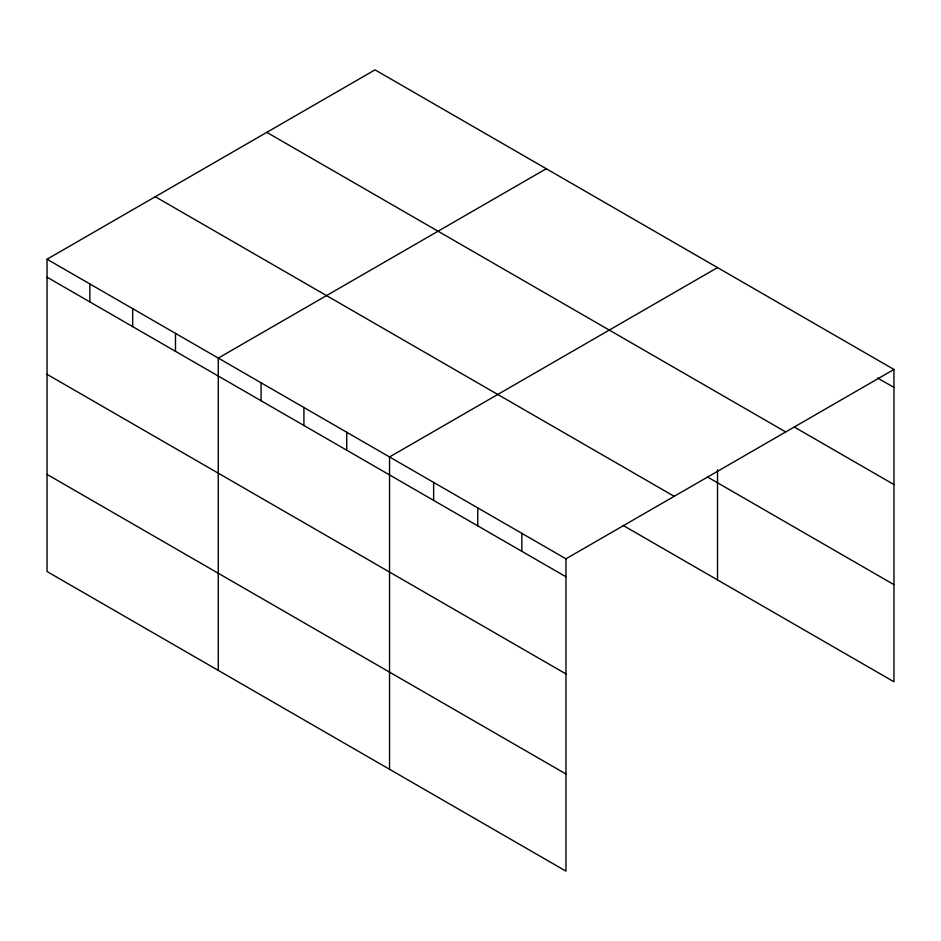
<?xml version="1.0" encoding="UTF-8"?>
<svg xmlns="http://www.w3.org/2000/svg" width="941" height="941" viewBox="0 0 941 941"><rect width="100%" height="100%" fill="white"/><g stroke="black" fill="none" stroke-linecap="round" stroke-linejoin="round"><path stroke-width="1.41" d="M565.964 673.921L565.964 558.813L47.05 259.222L47.05 571.54L565.964 871.143L565.964 673.921L47.05 374.33M623.083 525.396L893.95 681.778L893.95 369.46L375.036 69.857L47.05 259.222M546.274 168.733L218.288 358.086L218.288 670.404M717.513 267.597L389.539 456.95L389.539 769.279M565.964 558.813L893.95 369.46M877.565 377.964L893.95 387.421M794.392 427.085L893.95 484.556M266.797 132.352L785.711 431.943M707.444 476.969L893.95 584.643M155.289 196.728L674.203 496.33M47.05 277.183L565.964 576.786M47.05 474.405L565.964 773.996M717.513 469.724L717.513 579.915M521.855 533.347L521.855 551.32M477.757 507.881L477.757 525.854M433.648 482.415L433.648 500.389M346.723 432.237L346.723 450.21M303.919 407.524L303.919 425.485M261.104 382.799L261.104 400.772M175.485 333.373L175.485 351.334M132.669 308.66L132.669 326.621M89.866 283.935L89.866 301.908"/></g></svg>
